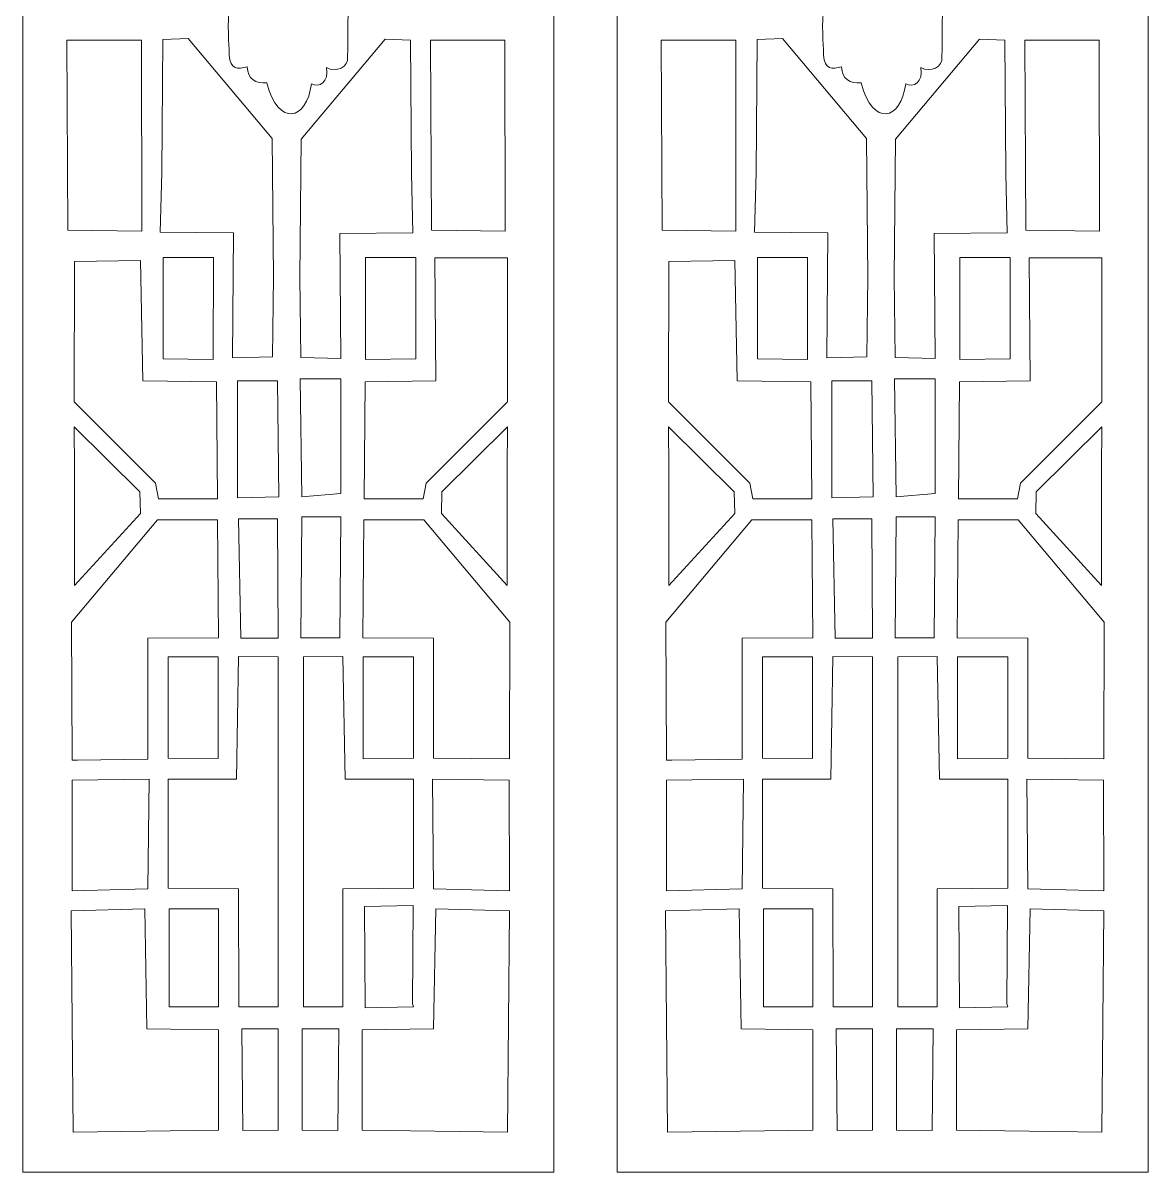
# Model space of a CAD drawing. Header units: centimetres. Extents: x -27.5 to -18.2, y -9.5 to 9.5.
# Drawn here: x -27.5 to -18.2, y -9.5 to 0 of the extents above; entities that cross this region are included whole.
import ezdxf

# ---------------------------------------------------------------- set-up
doc = ezdxf.new("R2010")
doc.units = ezdxf.units.CM
doc.header["$MEASUREMENT"] = 0
doc.layers.add('layer 1', color=7, linetype='Continuous')

msp = doc.modelspace()

# ---------------------------------------------------------------- linework, layer by layer
at = {"layer": 'layer 1', "color": 250, "lineweight": 20}
for points in [[(-27.5, 9.5), (-27.5, 9.5), (-23.11206, 9.5), (-23.11206, 9.5), (-23.11206, 9.5), (-23.11206, 9.5), (-23.11206, -9.5), (-23.11206, -9.5), (-23.11206, -9.5), (-23.11206, -9.5), (-27.5, -9.5), (-27.5, -9.5), (-27.5, -9.5), (-27.5, -9.5), (-27.5, 9.5), (-27.5, 9.5)], [(-22.58612, 9.5), (-22.58612, 9.5), (-18.19818, 9.5), (-18.19818, 9.5), (-18.19818, 9.5), (-18.19818, 9.5), (-18.19818, -9.5), (-18.19818, -9.5), (-18.19818, -9.5), (-18.19818, -9.5), (-22.58612, -9.5), (-22.58612, -9.5), (-22.58612, -9.5), (-22.58612, -9.5), (-22.58612, 9.5), (-22.58612, 9.5)]]:
    msp.add_open_spline(points, degree=3, knots=[0, 0, 0, 0, 0.2, 0.2, 0.2, 0.2, 0.4, 0.4, 0.4, 0.4, 0.6, 0.6, 0.6, 0.6, 1, 1, 1, 1], dxfattribs=at)
at = {"layer": 'layer 1', "color": 7, "lineweight": 9}
for points, knots in [([(-25.47282, 0.34456), (-25.56025, 0.43756), (-25.6524, 0.40557), (-25.66737, 0.29299), (-25.66737, 0.29299), (-25.84907, 0.42729), (-25.79486, -0.20983), (-25.79443, -0.26486), (-25.79443, -0.26486), (-25.78393, -0.38566), (-25.72731, -0.38562), (-25.64538, -0.36169), (-25.64538, -0.36169), (-25.64497, -0.46464), (-25.57324, -0.50246), (-25.4846, -0.49573), (-25.4846, -0.49573), (-25.38571, -0.86592), (-25.15313, -0.80397), (-25.11525, -0.50246), (-25.11525, -0.50246), (-25.05406, -0.54061), (-24.96653, -0.48574), (-24.99048, -0.36937), (-24.99048, -0.36937), (-24.90808, -0.40886), (-24.80641, -0.37057), (-24.81598, -0.27664), (-24.81598, -0.27664), (-24.81421, -0.10735), (-24.8129, 0.01132), (-24.81115, 0.18063), (-24.81115, 0.18063), (-24.82231, 0.29999), (-24.9166, 0.2636), (-24.94434, 0.24619), (-24.94434, 0.24619), (-24.90948, 0.33742), (-25.04943, 0.45403), (-25.12645, 0.36186), (-25.12645, 0.36186), (-25.12826, 0.70547), (-25.43517, 0.79874), (-25.47282, 0.34456)], [0, 0, 0, 0, 0.0833333, 0.0833333, 0.0833333, 0.0833333, 0.1666667, 0.1666667, 0.1666667, 0.1666667, 0.25, 0.25, 0.25, 0.25, 0.3333333, 0.3333333, 0.3333333, 0.3333333, 0.4166667, 0.4166667, 0.4166667, 0.4166667, 0.5, 0.5, 0.5, 0.5, 0.5833333, 0.5833333, 0.5833333, 0.5833333, 0.6666667, 0.6666667, 0.6666667, 0.6666667, 0.75, 0.75, 0.75, 0.75, 0.8333333, 0.8333333, 0.8333333, 0.8333333, 1, 1, 1, 1]), ([(-27.1287, -1.71202), (-27.1287, -1.71202), (-26.5187, -1.72073), (-26.5187, -1.72073), (-26.5187, -1.72073), (-26.5187, -1.72073), (-26.52121, -0.14345), (-26.52121, -0.14345), (-26.52121, -0.14345), (-26.52121, -0.14345), (-27.13741, -0.14345), (-27.13741, -0.14345), (-27.13741, -0.14345), (-27.13741, -0.14345), (-27.1287, -1.71202), (-27.1287, -1.71202)], [0, 0, 0, 0, 0.2, 0.2, 0.2, 0.2, 0.4, 0.4, 0.4, 0.4, 0.6, 0.6, 0.6, 0.6, 1, 1, 1, 1]), ([(-26.1343, -0.12844), (-26.1343, -0.12844), (-25.44011, -0.9539), (-25.44011, -0.9539), (-25.44011, -0.9539), (-25.44011, -0.9539), (-25.42845, -2.09786), (-25.42845, -2.09786), (-25.42845, -2.09786), (-25.42845, -2.09786), (-25.43716, -2.76016), (-25.43716, -2.76016), (-25.43716, -2.76016), (-25.43716, -2.76016), (-25.7683, -2.76887), (-25.7683, -2.76887), (-25.7683, -2.76887), (-25.7683, -2.76887), (-25.75937, -1.7343), (-25.75937, -1.7343), (-25.75937, -1.7343), (-25.75937, -1.7343), (-26.36448, -1.7296), (-26.36448, -1.7296), (-26.36448, -1.7296), (-26.36448, -1.7296), (-26.35217, -1.23515), (-26.35217, -1.23515), (-26.35217, -1.23515), (-26.35217, -1.23515), (-26.34344, -0.13715), (-26.34344, -0.13715), (-26.34344, -0.13715), (-26.34344, -0.13715), (-26.1343, -0.12844), (-26.1343, -0.12844)], [0, 0, 0, 0, 0.1, 0.1, 0.1, 0.1, 0.2, 0.2, 0.2, 0.2, 0.3, 0.3, 0.3, 0.3, 0.4, 0.4, 0.4, 0.4, 0.5, 0.5, 0.5, 0.5, 0.6, 0.6, 0.6, 0.6, 0.7, 0.7, 0.7, 0.7, 0.8, 0.8, 0.8, 0.8, 1, 1, 1, 1]), ([(-24.5057, -0.13474), (-24.5057, -0.13474), (-25.19989, -0.9602), (-25.19989, -0.9602), (-25.19989, -0.9602), (-25.19989, -0.9602), (-25.21155, -2.10416), (-25.21155, -2.10416), (-25.21155, -2.10416), (-25.21155, -2.10416), (-25.20284, -2.76646), (-25.20284, -2.76646), (-25.20284, -2.76646), (-25.20284, -2.76646), (-24.8717, -2.77517), (-24.8717, -2.77517), (-24.8717, -2.77517), (-24.8717, -2.77517), (-24.88063, -1.7406), (-24.88063, -1.7406), (-24.88063, -1.7406), (-24.88063, -1.7406), (-24.27552, -1.7359), (-24.27552, -1.7359), (-24.27552, -1.7359), (-24.27552, -1.7359), (-24.28783, -1.24145), (-24.28783, -1.24145), (-24.28783, -1.24145), (-24.28783, -1.24145), (-24.29656, -0.14345), (-24.29656, -0.14345), (-24.29656, -0.14345), (-24.29656, -0.14345), (-24.5057, -0.13474), (-24.5057, -0.13474)], [0, 0, 0, 0, 0.1, 0.1, 0.1, 0.1, 0.2, 0.2, 0.2, 0.2, 0.3, 0.3, 0.3, 0.3, 0.4, 0.4, 0.4, 0.4, 0.5, 0.5, 0.5, 0.5, 0.6, 0.6, 0.6, 0.6, 0.7, 0.7, 0.7, 0.7, 0.8, 0.8, 0.8, 0.8, 1, 1, 1, 1]), ([(-24.12227, -1.71202), (-24.12227, -1.71202), (-23.51227, -1.72073), (-23.51227, -1.72073), (-23.51227, -1.72073), (-23.51227, -1.72073), (-23.51478, -0.14345), (-23.51478, -0.14345), (-23.51478, -0.14345), (-23.51478, -0.14345), (-24.13098, -0.14345), (-24.13098, -0.14345), (-24.13098, -0.14345), (-24.13098, -0.14345), (-24.12227, -1.71202), (-24.12227, -1.71202)], [0, 0, 0, 0, 0.2, 0.2, 0.2, 0.2, 0.4, 0.4, 0.4, 0.4, 0.6, 0.6, 0.6, 0.6, 1, 1, 1, 1]), ([(-26.52741, -1.96473), (-26.52741, -1.96473), (-27.07442, -1.97254), (-27.07442, -1.97254), (-27.07442, -1.97254), (-27.07442, -1.97254), (-27.07642, -3.13245), (-27.07642, -3.13245), (-27.07642, -3.13245), (-27.07642, -3.13245), (-26.40542, -3.80346), (-26.40542, -3.80346), (-26.40542, -3.80346), (-26.40542, -3.80346), (-26.37927, -3.93416), (-26.37927, -3.93416), (-26.37927, -3.93416), (-26.37927, -3.93416), (-25.89128, -3.93416), (-25.89128, -3.93416), (-25.89128, -3.93416), (-25.89128, -3.93416), (-25.89997, -2.96688), (-25.89997, -2.96688), (-25.89997, -2.96688), (-25.89997, -2.96688), (-26.50999, -2.95817), (-26.50999, -2.95817), (-26.50999, -2.95817), (-26.50999, -2.95817), (-26.52741, -1.96473), (-26.52741, -1.96473)], [0, 0, 0, 0, 0.1111111, 0.1111111, 0.1111111, 0.1111111, 0.2222222, 0.2222222, 0.2222222, 0.2222222, 0.3333333, 0.3333333, 0.3333333, 0.3333333, 0.4444444, 0.4444444, 0.4444444, 0.4444444, 0.5555556, 0.5555556, 0.5555556, 0.5555556, 0.6666667, 0.6666667, 0.6666667, 0.6666667, 0.7777778, 0.7777778, 0.7777778, 0.7777778, 1, 1, 1, 1]), ([(-26.34163, -1.93916), (-26.34163, -1.93916), (-26.34151, -2.77723), (-26.34151, -2.77723), (-26.34151, -2.77723), (-26.34151, -2.77723), (-25.92645, -2.78139), (-25.92645, -2.78139), (-25.92645, -2.78139), (-25.92645, -2.78139), (-25.92616, -1.94027), (-25.92616, -1.94027), (-25.92616, -1.94027), (-25.92616, -1.94027), (-26.34163, -1.93916), (-26.34163, -1.93916)], [0, 0, 0, 0, 0.2, 0.2, 0.2, 0.2, 0.4, 0.4, 0.4, 0.4, 0.6, 0.6, 0.6, 0.6, 1, 1, 1, 1]), ([(-24.09439, -1.9405), (-24.09439, -1.9405), (-23.49372, -1.94243), (-23.49372, -1.94243), (-23.49372, -1.94243), (-23.49372, -1.94243), (-23.49483, -3.13245), (-23.49483, -3.13245), (-23.49483, -3.13245), (-23.49483, -3.13245), (-24.16584, -3.80346), (-24.16584, -3.80346), (-24.16584, -3.80346), (-24.16584, -3.80346), (-24.19198, -3.93416), (-24.19198, -3.93416), (-24.19198, -3.93416), (-24.19198, -3.93416), (-24.67997, -3.93416), (-24.67997, -3.93416), (-24.67997, -3.93416), (-24.67997, -3.93416), (-24.67128, -2.96688), (-24.67128, -2.96688), (-24.67128, -2.96688), (-24.67128, -2.96688), (-24.08741, -2.95817), (-24.08741, -2.95817), (-24.08741, -2.95817), (-24.08741, -2.95817), (-24.09439, -1.9405), (-24.09439, -1.9405)], [0, 0, 0, 0, 0.1111111, 0.1111111, 0.1111111, 0.1111111, 0.2222222, 0.2222222, 0.2222222, 0.2222222, 0.3333333, 0.3333333, 0.3333333, 0.3333333, 0.4444444, 0.4444444, 0.4444444, 0.4444444, 0.5555556, 0.5555556, 0.5555556, 0.5555556, 0.6666667, 0.6666667, 0.6666667, 0.6666667, 0.7777778, 0.7777778, 0.7777778, 0.7777778, 1, 1, 1, 1]), ([(-24.25153, -1.93916), (-24.25153, -1.93916), (-24.25165, -2.77723), (-24.25165, -2.77723), (-24.25165, -2.77723), (-24.25165, -2.77723), (-24.66671, -2.78219), (-24.66671, -2.78219), (-24.66671, -2.78219), (-24.66671, -2.78219), (-24.667, -1.94027), (-24.667, -1.94027), (-24.667, -1.94027), (-24.667, -1.94027), (-24.25153, -1.93916), (-24.25153, -1.93916)], [0, 0, 0, 0, 0.2, 0.2, 0.2, 0.2, 0.4, 0.4, 0.4, 0.4, 0.6, 0.6, 0.6, 0.6, 1, 1, 1, 1]), ([(-25.2079, -2.94207), (-25.2079, -2.94207), (-25.19413, -3.91674), (-25.19413, -3.91674), (-25.19413, -3.91674), (-25.19413, -3.91674), (-24.8717, -3.89059), (-24.8717, -3.89059), (-24.8717, -3.89059), (-24.8717, -3.89059), (-24.8717, -2.94075), (-24.8717, -2.94075), (-24.8717, -2.94075), (-24.8717, -2.94075), (-25.2079, -2.94207), (-25.2079, -2.94207)], [0, 0, 0, 0, 0.2, 0.2, 0.2, 0.2, 0.4, 0.4, 0.4, 0.4, 0.6, 0.6, 0.6, 0.6, 1, 1, 1, 1]), ([(-25.7257, -2.95817), (-25.7257, -2.95817), (-25.7257, -3.92545), (-25.7257, -3.92545), (-25.7257, -3.92545), (-25.7257, -3.92545), (-25.38583, -3.91674), (-25.38583, -3.91674), (-25.38583, -3.91674), (-25.38583, -3.91674), (-25.39454, -2.95817), (-25.39454, -2.95817), (-25.39454, -2.95817), (-25.39454, -2.95817), (-25.7257, -2.95817), (-25.7257, -2.95817)], [0, 0, 0, 0, 0.2, 0.2, 0.2, 0.2, 0.4, 0.4, 0.4, 0.4, 0.6, 0.6, 0.6, 0.6, 1, 1, 1, 1]), ([(-26.53396, -3.87548), (-26.53396, -3.87548), (-26.5293, -4.05615), (-26.5293, -4.05615), (-26.5293, -4.05615), (-26.5293, -4.05615), (-27.0737, -4.65034), (-27.0737, -4.65034), (-27.0737, -4.65034), (-27.0737, -4.65034), (-27.07412, -3.69094), (-27.07412, -3.69094), (-27.07412, -3.69094), (-27.07412, -3.69094), (-27.07642, -3.33872), (-27.07642, -3.33872), (-27.07642, -3.33872), (-27.07642, -3.33872), (-26.53396, -3.87548), (-26.53396, -3.87548)], [0, 0, 0, 0, 0.1666667, 0.1666667, 0.1666667, 0.1666667, 0.3333333, 0.3333333, 0.3333333, 0.3333333, 0.5, 0.5, 0.5, 0.5, 0.6666667, 0.6666667, 0.6666667, 0.6666667, 1, 1, 1, 1]), ([(-24.03586, -3.87548), (-24.03586, -3.87548), (-24.04051, -4.05615), (-24.04051, -4.05615), (-24.04051, -4.05615), (-24.04051, -4.05615), (-23.49611, -4.65034), (-23.49611, -4.65034), (-23.49611, -4.65034), (-23.49611, -4.65034), (-23.4957, -3.69094), (-23.4957, -3.69094), (-23.4957, -3.69094), (-23.4957, -3.69094), (-23.49339, -3.33872), (-23.49339, -3.33872), (-23.49339, -3.33872), (-23.49339, -3.33872), (-24.03586, -3.87548), (-24.03586, -3.87548)], [0, 0, 0, 0, 0.1666667, 0.1666667, 0.1666667, 0.1666667, 0.3333333, 0.3333333, 0.3333333, 0.3333333, 0.5, 0.5, 0.5, 0.5, 0.6666667, 0.6666667, 0.6666667, 0.6666667, 1, 1, 1, 1]), ([(-25.19413, -4.0823), (-25.19413, -4.0823), (-25.20284, -5.08442), (-25.20284, -5.08442), (-25.20284, -5.08442), (-25.20284, -5.08442), (-24.88041, -5.08442), (-24.88041, -5.08442), (-24.88041, -5.08442), (-24.88041, -5.08442), (-24.8717, -4.0823), (-24.8717, -4.0823), (-24.8717, -4.0823), (-24.8717, -4.0823), (-25.19413, -4.0823), (-25.19413, -4.0823)], [0, 0, 0, 0, 0.2, 0.2, 0.2, 0.2, 0.4, 0.4, 0.4, 0.4, 0.6, 0.6, 0.6, 0.6, 1, 1, 1, 1]), ([(-26.38798, -4.10845), (-26.38798, -4.10845), (-27.09792, -4.95372), (-27.09792, -4.95372), (-27.09792, -4.95372), (-27.09792, -4.95372), (-27.09384, -6.09529), (-27.09384, -6.09529), (-27.09384, -6.09529), (-27.09384, -6.09529), (-27.05027, -6.09529), (-27.05027, -6.09529), (-27.05027, -6.09529), (-27.05027, -6.09529), (-26.46642, -6.08735), (-26.46642, -6.08735), (-26.46642, -6.08735), (-26.46642, -6.08735), (-26.46642, -5.08525), (-26.46642, -5.08525), (-26.46642, -5.08525), (-26.46642, -5.08525), (-25.88255, -5.08442), (-25.88255, -5.08442), (-25.88255, -5.08442), (-25.88255, -5.08442), (-25.89128, -4.10845), (-25.89128, -4.10845), (-25.89128, -4.10845), (-25.89128, -4.10845), (-26.38798, -4.10845), (-26.38798, -4.10845)], [0, 0, 0, 0, 0.1111111, 0.1111111, 0.1111111, 0.1111111, 0.2222222, 0.2222222, 0.2222222, 0.2222222, 0.3333333, 0.3333333, 0.3333333, 0.3333333, 0.4444444, 0.4444444, 0.4444444, 0.4444444, 0.5555556, 0.5555556, 0.5555556, 0.5555556, 0.6666667, 0.6666667, 0.6666667, 0.6666667, 0.7777778, 0.7777778, 0.7777778, 0.7777778, 1, 1, 1, 1]), ([(-25.71699, -4.09974), (-25.71699, -4.09974), (-25.69968, -5.08681), (-25.69968, -5.08681), (-25.69968, -5.08681), (-25.69968, -5.08681), (-25.39055, -5.08597), (-25.39055, -5.08597), (-25.39055, -5.08597), (-25.39055, -5.08597), (-25.39454, -4.09974), (-25.39454, -4.09974), (-25.39454, -4.09974), (-25.39454, -4.09974), (-25.71699, -4.09974), (-25.71699, -4.09974)], [0, 0, 0, 0, 0.2, 0.2, 0.2, 0.2, 0.4, 0.4, 0.4, 0.4, 0.6, 0.6, 0.6, 0.6, 1, 1, 1, 1]), ([(-24.18459, -4.10845), (-24.18459, -4.10845), (-23.47465, -4.95372), (-23.47465, -4.95372), (-23.47465, -4.95372), (-23.47465, -4.95372), (-23.47873, -6.08378), (-23.47873, -6.08378), (-23.47873, -6.08378), (-23.47873, -6.08378), (-24.10615, -6.07785), (-24.10615, -6.07785), (-24.10615, -6.07785), (-24.10615, -6.07785), (-24.10615, -5.08525), (-24.10615, -5.08525), (-24.10615, -5.08525), (-24.10615, -5.08525), (-24.69002, -5.08442), (-24.69002, -5.08442), (-24.69002, -5.08442), (-24.69002, -5.08442), (-24.68129, -4.10845), (-24.68129, -4.10845), (-24.68129, -4.10845), (-24.68129, -4.10845), (-24.18459, -4.10845), (-24.18459, -4.10845)], [0, 0, 0, 0, 0.125, 0.125, 0.125, 0.125, 0.25, 0.25, 0.25, 0.25, 0.375, 0.375, 0.375, 0.375, 0.5, 0.5, 0.5, 0.5, 0.625, 0.625, 0.625, 0.625, 0.75, 0.75, 0.75, 0.75, 1, 1, 1, 1]), ([(-25.71691, -5.23894), (-25.71691, -5.23894), (-25.73441, -6.25214), (-25.73441, -6.25214), (-25.73441, -6.25214), (-25.73441, -6.25214), (-26.30084, -6.25295), (-26.30084, -6.25295), (-26.30084, -6.25295), (-26.30084, -6.25295), (-26.29996, -7.15447), (-26.29996, -7.15447), (-26.29996, -7.15447), (-26.29996, -7.15447), (-25.71699, -7.15842), (-25.71699, -7.15842), (-25.71699, -7.15842), (-25.71699, -7.15842), (-25.71497, -8.13526), (-25.71497, -8.13526), (-25.71497, -8.13526), (-25.71497, -8.13526), (-25.39075, -8.1351), (-25.39075, -8.1351), (-25.39075, -8.1351), (-25.39075, -8.1351), (-25.39057, -5.24049), (-25.39057, -5.24049), (-25.39057, -5.24049), (-25.39057, -5.24049), (-25.71691, -5.23894), (-25.71691, -5.23894)], [0, 0, 0, 0, 0.1111111, 0.1111111, 0.1111111, 0.1111111, 0.2222222, 0.2222222, 0.2222222, 0.2222222, 0.3333333, 0.3333333, 0.3333333, 0.3333333, 0.4444444, 0.4444444, 0.4444444, 0.4444444, 0.5555556, 0.5555556, 0.5555556, 0.5555556, 0.6666667, 0.6666667, 0.6666667, 0.6666667, 0.7777778, 0.7777778, 0.7777778, 0.7777778, 1, 1, 1, 1]), ([(-26.30045, -5.23979), (-26.30045, -5.23979), (-26.30033, -6.07785), (-26.30033, -6.07785), (-26.30033, -6.07785), (-26.30033, -6.07785), (-25.88527, -6.08201), (-25.88527, -6.08201), (-25.88527, -6.08201), (-25.88527, -6.08201), (-25.88498, -5.2409), (-25.88498, -5.2409), (-25.88498, -5.2409), (-25.88498, -5.2409), (-26.30045, -5.23979), (-26.30045, -5.23979)], [0, 0, 0, 0, 0.2, 0.2, 0.2, 0.2, 0.4, 0.4, 0.4, 0.4, 0.6, 0.6, 0.6, 0.6, 1, 1, 1, 1]), ([(-24.85434, -5.23894), (-24.85434, -5.23894), (-24.83684, -6.25214), (-24.83684, -6.25214), (-24.83684, -6.25214), (-24.83684, -6.25214), (-24.27041, -6.25295), (-24.27041, -6.25295), (-24.27041, -6.25295), (-24.27041, -6.25295), (-24.27129, -7.15447), (-24.27129, -7.15447), (-24.27129, -7.15447), (-24.27129, -7.15447), (-24.85426, -7.15842), (-24.85426, -7.15842), (-24.85426, -7.15842), (-24.85426, -7.15842), (-24.85628, -8.13526), (-24.85628, -8.13526), (-24.85628, -8.13526), (-24.85628, -8.13526), (-25.1805, -8.1351), (-25.1805, -8.1351), (-25.1805, -8.1351), (-25.1805, -8.1351), (-25.18068, -5.24049), (-25.18068, -5.24049), (-25.18068, -5.24049), (-25.18068, -5.24049), (-24.85434, -5.23894), (-24.85434, -5.23894)], [0, 0, 0, 0, 0.1111111, 0.1111111, 0.1111111, 0.1111111, 0.2222222, 0.2222222, 0.2222222, 0.2222222, 0.3333333, 0.3333333, 0.3333333, 0.3333333, 0.4444444, 0.4444444, 0.4444444, 0.4444444, 0.5555556, 0.5555556, 0.5555556, 0.5555556, 0.6666667, 0.6666667, 0.6666667, 0.6666667, 0.7777778, 0.7777778, 0.7777778, 0.7777778, 1, 1, 1, 1]), ([(-24.27212, -5.23979), (-24.27212, -5.23979), (-24.27224, -6.07785), (-24.27224, -6.07785), (-24.27224, -6.07785), (-24.27224, -6.07785), (-24.6873, -6.08282), (-24.6873, -6.08282), (-24.6873, -6.08282), (-24.6873, -6.08282), (-24.68759, -5.2409), (-24.68759, -5.2409), (-24.68759, -5.2409), (-24.68759, -5.2409), (-24.27212, -5.23979), (-24.27212, -5.23979)], [0, 0, 0, 0, 0.2, 0.2, 0.2, 0.2, 0.4, 0.4, 0.4, 0.4, 0.6, 0.6, 0.6, 0.6, 1, 1, 1, 1]), ([(-27.09232, -6.25935), (-27.09232, -6.25935), (-27.09384, -7.17586), (-27.09384, -7.17586), (-27.09384, -7.17586), (-27.09384, -7.17586), (-26.46642, -7.15842), (-26.46642, -7.15842), (-26.46642, -7.15842), (-26.46642, -7.15842), (-26.45769, -6.25214), (-26.45769, -6.25214), (-26.45769, -6.25214), (-26.45769, -6.25214), (-27.09232, -6.25935), (-27.09232, -6.25935)], [0, 0, 0, 0, 0.2, 0.2, 0.2, 0.2, 0.4, 0.4, 0.4, 0.4, 0.6, 0.6, 0.6, 0.6, 1, 1, 1, 1]), ([(-23.47894, -6.25935), (-23.47894, -6.25935), (-23.47741, -7.17586), (-23.47741, -7.17586), (-23.47741, -7.17586), (-23.47741, -7.17586), (-24.10483, -7.15842), (-24.10483, -7.15842), (-24.10483, -7.15842), (-24.10483, -7.15842), (-24.11356, -6.25214), (-24.11356, -6.25214), (-24.11356, -6.25214), (-24.11356, -6.25214), (-23.47894, -6.25935), (-23.47894, -6.25935)], [0, 0, 0, 0, 0.2, 0.2, 0.2, 0.2, 0.4, 0.4, 0.4, 0.4, 0.6, 0.6, 0.6, 0.6, 1, 1, 1, 1]), ([(-24.67614, -7.30594), (-24.67614, -7.30594), (-24.67126, -8.14315), (-24.67126, -8.14315), (-24.67126, -8.14315), (-24.67126, -8.14315), (-24.27041, -8.13444), (-24.27041, -8.13444), (-24.27041, -8.13444), (-24.27041, -8.13444), (-24.27912, -8.10829), (-24.27912, -8.10829), (-24.27912, -8.10829), (-24.27912, -8.10829), (-24.27377, -7.29785), (-24.27377, -7.29785), (-24.27377, -7.29785), (-24.27377, -7.29785), (-24.67614, -7.30594), (-24.67614, -7.30594)], [0, 0, 0, 0, 0.1666667, 0.1666667, 0.1666667, 0.1666667, 0.3333333, 0.3333333, 0.3333333, 0.3333333, 0.5, 0.5, 0.5, 0.5, 0.6666667, 0.6666667, 0.6666667, 0.6666667, 1, 1, 1, 1]), ([(-25.8842, -8.32571), (-25.8842, -8.32571), (-26.47509, -8.31717), (-26.47509, -8.31717), (-26.47509, -8.31717), (-26.47509, -8.31717), (-26.49255, -7.324), (-26.49255, -7.324), (-26.49255, -7.324), (-26.49255, -7.324), (-27.10257, -7.34142), (-27.10257, -7.34142), (-27.10257, -7.34142), (-27.10257, -7.34142), (-27.08513, -9.17144), (-27.08513, -9.17144), (-27.08513, -9.17144), (-27.08513, -9.17144), (-25.88391, -9.15461), (-25.88391, -9.15461), (-25.88391, -9.15461), (-25.88391, -9.15461), (-25.8842, -8.32571), (-25.8842, -8.32571)], [0, 0, 0, 0, 0.1428571, 0.1428571, 0.1428571, 0.1428571, 0.2857143, 0.2857143, 0.2857143, 0.2857143, 0.4285714, 0.4285714, 0.4285714, 0.4285714, 0.5714286, 0.5714286, 0.5714286, 0.5714286, 0.7142857, 0.7142857, 0.7142857, 0.7142857, 1, 1, 1, 1]), ([(-26.29213, -7.324), (-26.29213, -7.324), (-26.29213, -8.13444), (-26.29213, -8.13444), (-26.29213, -8.13444), (-26.29213, -8.13444), (-25.88364, -8.13444), (-25.88364, -8.13444), (-25.88364, -8.13444), (-25.88364, -8.13444), (-25.88255, -7.324), (-25.88255, -7.324), (-25.88255, -7.324), (-25.88255, -7.324), (-26.29213, -7.324), (-26.29213, -7.324)], [0, 0, 0, 0, 0.2, 0.2, 0.2, 0.2, 0.4, 0.4, 0.4, 0.4, 0.6, 0.6, 0.6, 0.6, 1, 1, 1, 1]), ([(-24.69578, -8.32571), (-24.69578, -8.32571), (-24.10489, -8.31717), (-24.10489, -8.31717), (-24.10489, -8.31717), (-24.10489, -8.31717), (-24.08743, -7.324), (-24.08743, -7.324), (-24.08743, -7.324), (-24.08743, -7.324), (-23.47741, -7.34142), (-23.47741, -7.34142), (-23.47741, -7.34142), (-23.47741, -7.34142), (-23.49485, -9.17144), (-23.49485, -9.17144), (-23.49485, -9.17144), (-23.49485, -9.17144), (-24.69607, -9.15461), (-24.69607, -9.15461), (-24.69607, -9.15461), (-24.69607, -9.15461), (-24.69578, -8.32571), (-24.69578, -8.32571)], [0, 0, 0, 0, 0.1428571, 0.1428571, 0.1428571, 0.1428571, 0.2857143, 0.2857143, 0.2857143, 0.2857143, 0.4285714, 0.4285714, 0.4285714, 0.4285714, 0.5714286, 0.5714286, 0.5714286, 0.5714286, 0.7142857, 0.7142857, 0.7142857, 0.7142857, 1, 1, 1, 1]), ([(-25.69084, -8.31743), (-25.69084, -8.31743), (-25.68244, -9.15562), (-25.68244, -9.15562), (-25.68244, -9.15562), (-25.68244, -9.15562), (-25.38954, -9.15398), (-25.38954, -9.15398), (-25.38954, -9.15398), (-25.38954, -9.15398), (-25.38927, -8.31743), (-25.38927, -8.31743), (-25.38927, -8.31743), (-25.38927, -8.31743), (-25.69084, -8.31743), (-25.69084, -8.31743)], [0, 0, 0, 0, 0.2, 0.2, 0.2, 0.2, 0.4, 0.4, 0.4, 0.4, 0.6, 0.6, 0.6, 0.6, 1, 1, 1, 1]), ([(-24.88914, -8.31743), (-24.88914, -8.31743), (-24.89754, -9.15562), (-24.89754, -9.15562), (-24.89754, -9.15562), (-24.89754, -9.15562), (-25.19044, -9.15398), (-25.19044, -9.15398), (-25.19044, -9.15398), (-25.19044, -9.15398), (-25.19071, -8.31743), (-25.19071, -8.31743), (-25.19071, -8.31743), (-25.19071, -8.31743), (-24.88914, -8.31743), (-24.88914, -8.31743)], [0, 0, 0, 0, 0.2, 0.2, 0.2, 0.2, 0.4, 0.4, 0.4, 0.4, 0.6, 0.6, 0.6, 0.6, 1, 1, 1, 1])]:
    msp.add_open_spline(points, degree=3, knots=knots, dxfattribs=at)
at = {"layer": 'layer 1', "color": 250, "lineweight": 9}
for points, knots in [([(-20.55894, 0.34456), (-20.64637, 0.43756), (-20.73852, 0.40557), (-20.75349, 0.29299), (-20.75349, 0.29299), (-20.93519, 0.42729), (-20.88098, -0.20983), (-20.88055, -0.26486), (-20.88055, -0.26486), (-20.87005, -0.38566), (-20.81343, -0.38562), (-20.7315, -0.36169), (-20.7315, -0.36169), (-20.73109, -0.46464), (-20.65936, -0.50246), (-20.57072, -0.49573), (-20.57072, -0.49573), (-20.47183, -0.86592), (-20.23925, -0.80397), (-20.20137, -0.50246), (-20.20137, -0.50246), (-20.14018, -0.54061), (-20.05265, -0.48574), (-20.0766, -0.36937), (-20.0766, -0.36937), (-19.9942, -0.40886), (-19.89253, -0.37057), (-19.9021, -0.27664), (-19.9021, -0.27664), (-19.90033, -0.10735), (-19.89902, 0.01132), (-19.89727, 0.18063), (-19.89727, 0.18063), (-19.90843, 0.29999), (-20.00272, 0.2636), (-20.03046, 0.24619), (-20.03046, 0.24619), (-19.9956, 0.33742), (-20.13555, 0.45403), (-20.21257, 0.36186), (-20.21257, 0.36186), (-20.21438, 0.70547), (-20.52129, 0.79874), (-20.55894, 0.34456)], [0, 0, 0, 0, 0.0833333, 0.0833333, 0.0833333, 0.0833333, 0.1666667, 0.1666667, 0.1666667, 0.1666667, 0.25, 0.25, 0.25, 0.25, 0.3333333, 0.3333333, 0.3333333, 0.3333333, 0.4166667, 0.4166667, 0.4166667, 0.4166667, 0.5, 0.5, 0.5, 0.5, 0.5833333, 0.5833333, 0.5833333, 0.5833333, 0.6666667, 0.6666667, 0.6666667, 0.6666667, 0.75, 0.75, 0.75, 0.75, 0.8333333, 0.8333333, 0.8333333, 0.8333333, 1, 1, 1, 1]), ([(-22.21482, -1.71202), (-22.21482, -1.71202), (-21.60482, -1.72073), (-21.60482, -1.72073), (-21.60482, -1.72073), (-21.60482, -1.72073), (-21.60733, -0.14345), (-21.60733, -0.14345), (-21.60733, -0.14345), (-21.60733, -0.14345), (-22.22353, -0.14345), (-22.22353, -0.14345), (-22.22353, -0.14345), (-22.22353, -0.14345), (-22.21482, -1.71202), (-22.21482, -1.71202)], [0, 0, 0, 0, 0.2, 0.2, 0.2, 0.2, 0.4, 0.4, 0.4, 0.4, 0.6, 0.6, 0.6, 0.6, 1, 1, 1, 1]), ([(-21.22042, -0.12844), (-21.22042, -0.12844), (-20.52623, -0.9539), (-20.52623, -0.9539), (-20.52623, -0.9539), (-20.52623, -0.9539), (-20.51457, -2.09786), (-20.51457, -2.09786), (-20.51457, -2.09786), (-20.51457, -2.09786), (-20.52328, -2.76016), (-20.52328, -2.76016), (-20.52328, -2.76016), (-20.52328, -2.76016), (-20.85442, -2.76887), (-20.85442, -2.76887), (-20.85442, -2.76887), (-20.85442, -2.76887), (-20.84549, -1.7343), (-20.84549, -1.7343), (-20.84549, -1.7343), (-20.84549, -1.7343), (-21.4506, -1.7296), (-21.4506, -1.7296), (-21.4506, -1.7296), (-21.4506, -1.7296), (-21.43829, -1.23515), (-21.43829, -1.23515), (-21.43829, -1.23515), (-21.43829, -1.23515), (-21.42956, -0.13715), (-21.42956, -0.13715), (-21.42956, -0.13715), (-21.42956, -0.13715), (-21.22042, -0.12844), (-21.22042, -0.12844)], [0, 0, 0, 0, 0.1, 0.1, 0.1, 0.1, 0.2, 0.2, 0.2, 0.2, 0.3, 0.3, 0.3, 0.3, 0.4, 0.4, 0.4, 0.4, 0.5, 0.5, 0.5, 0.5, 0.6, 0.6, 0.6, 0.6, 0.7, 0.7, 0.7, 0.7, 0.8, 0.8, 0.8, 0.8, 1, 1, 1, 1]), ([(-19.59182, -0.13474), (-19.59182, -0.13474), (-20.28601, -0.9602), (-20.28601, -0.9602), (-20.28601, -0.9602), (-20.28601, -0.9602), (-20.29767, -2.10416), (-20.29767, -2.10416), (-20.29767, -2.10416), (-20.29767, -2.10416), (-20.28896, -2.76646), (-20.28896, -2.76646), (-20.28896, -2.76646), (-20.28896, -2.76646), (-19.95782, -2.77517), (-19.95782, -2.77517), (-19.95782, -2.77517), (-19.95782, -2.77517), (-19.96675, -1.7406), (-19.96675, -1.7406), (-19.96675, -1.7406), (-19.96675, -1.7406), (-19.36164, -1.7359), (-19.36164, -1.7359), (-19.36164, -1.7359), (-19.36164, -1.7359), (-19.37395, -1.24145), (-19.37395, -1.24145), (-19.37395, -1.24145), (-19.37395, -1.24145), (-19.38268, -0.14345), (-19.38268, -0.14345), (-19.38268, -0.14345), (-19.38268, -0.14345), (-19.59182, -0.13474), (-19.59182, -0.13474)], [0, 0, 0, 0, 0.1, 0.1, 0.1, 0.1, 0.2, 0.2, 0.2, 0.2, 0.3, 0.3, 0.3, 0.3, 0.4, 0.4, 0.4, 0.4, 0.5, 0.5, 0.5, 0.5, 0.6, 0.6, 0.6, 0.6, 0.7, 0.7, 0.7, 0.7, 0.8, 0.8, 0.8, 0.8, 1, 1, 1, 1]), ([(-19.20839, -1.71202), (-19.20839, -1.71202), (-18.59839, -1.72073), (-18.59839, -1.72073), (-18.59839, -1.72073), (-18.59839, -1.72073), (-18.6009, -0.14345), (-18.6009, -0.14345), (-18.6009, -0.14345), (-18.6009, -0.14345), (-19.2171, -0.14345), (-19.2171, -0.14345), (-19.2171, -0.14345), (-19.2171, -0.14345), (-19.20839, -1.71202), (-19.20839, -1.71202)], [0, 0, 0, 0, 0.2, 0.2, 0.2, 0.2, 0.4, 0.4, 0.4, 0.4, 0.6, 0.6, 0.6, 0.6, 1, 1, 1, 1]), ([(-21.61353, -1.96473), (-21.61353, -1.96473), (-22.16054, -1.97254), (-22.16054, -1.97254), (-22.16054, -1.97254), (-22.16054, -1.97254), (-22.16254, -3.13245), (-22.16254, -3.13245), (-22.16254, -3.13245), (-22.16254, -3.13245), (-21.49154, -3.80346), (-21.49154, -3.80346), (-21.49154, -3.80346), (-21.49154, -3.80346), (-21.46539, -3.93416), (-21.46539, -3.93416), (-21.46539, -3.93416), (-21.46539, -3.93416), (-20.9774, -3.93416), (-20.9774, -3.93416), (-20.9774, -3.93416), (-20.9774, -3.93416), (-20.98609, -2.96688), (-20.98609, -2.96688), (-20.98609, -2.96688), (-20.98609, -2.96688), (-21.59611, -2.95817), (-21.59611, -2.95817), (-21.59611, -2.95817), (-21.59611, -2.95817), (-21.61353, -1.96473), (-21.61353, -1.96473)], [0, 0, 0, 0, 0.1111111, 0.1111111, 0.1111111, 0.1111111, 0.2222222, 0.2222222, 0.2222222, 0.2222222, 0.3333333, 0.3333333, 0.3333333, 0.3333333, 0.4444444, 0.4444444, 0.4444444, 0.4444444, 0.5555556, 0.5555556, 0.5555556, 0.5555556, 0.6666667, 0.6666667, 0.6666667, 0.6666667, 0.7777778, 0.7777778, 0.7777778, 0.7777778, 1, 1, 1, 1]), ([(-21.42775, -1.93916), (-21.42775, -1.93916), (-21.42763, -2.77723), (-21.42763, -2.77723), (-21.42763, -2.77723), (-21.42763, -2.77723), (-21.01257, -2.78139), (-21.01257, -2.78139), (-21.01257, -2.78139), (-21.01257, -2.78139), (-21.01228, -1.94027), (-21.01228, -1.94027), (-21.01228, -1.94027), (-21.01228, -1.94027), (-21.42775, -1.93916), (-21.42775, -1.93916)], [0, 0, 0, 0, 0.2, 0.2, 0.2, 0.2, 0.4, 0.4, 0.4, 0.4, 0.6, 0.6, 0.6, 0.6, 1, 1, 1, 1]), ([(-19.18051, -1.9405), (-19.18051, -1.9405), (-18.57984, -1.94243), (-18.57984, -1.94243), (-18.57984, -1.94243), (-18.57984, -1.94243), (-18.58095, -3.13245), (-18.58095, -3.13245), (-18.58095, -3.13245), (-18.58095, -3.13245), (-19.25196, -3.80346), (-19.25196, -3.80346), (-19.25196, -3.80346), (-19.25196, -3.80346), (-19.2781, -3.93416), (-19.2781, -3.93416), (-19.2781, -3.93416), (-19.2781, -3.93416), (-19.76609, -3.93416), (-19.76609, -3.93416), (-19.76609, -3.93416), (-19.76609, -3.93416), (-19.7574, -2.96688), (-19.7574, -2.96688), (-19.7574, -2.96688), (-19.7574, -2.96688), (-19.17353, -2.95817), (-19.17353, -2.95817), (-19.17353, -2.95817), (-19.17353, -2.95817), (-19.18051, -1.9405), (-19.18051, -1.9405)], [0, 0, 0, 0, 0.1111111, 0.1111111, 0.1111111, 0.1111111, 0.2222222, 0.2222222, 0.2222222, 0.2222222, 0.3333333, 0.3333333, 0.3333333, 0.3333333, 0.4444444, 0.4444444, 0.4444444, 0.4444444, 0.5555556, 0.5555556, 0.5555556, 0.5555556, 0.6666667, 0.6666667, 0.6666667, 0.6666667, 0.7777778, 0.7777778, 0.7777778, 0.7777778, 1, 1, 1, 1]), ([(-19.33765, -1.93916), (-19.33765, -1.93916), (-19.33777, -2.77723), (-19.33777, -2.77723), (-19.33777, -2.77723), (-19.33777, -2.77723), (-19.75283, -2.78219), (-19.75283, -2.78219), (-19.75283, -2.78219), (-19.75283, -2.78219), (-19.75312, -1.94027), (-19.75312, -1.94027), (-19.75312, -1.94027), (-19.75312, -1.94027), (-19.33765, -1.93916), (-19.33765, -1.93916)], [0, 0, 0, 0, 0.2, 0.2, 0.2, 0.2, 0.4, 0.4, 0.4, 0.4, 0.6, 0.6, 0.6, 0.6, 1, 1, 1, 1]), ([(-20.29402, -2.94207), (-20.29402, -2.94207), (-20.28025, -3.91674), (-20.28025, -3.91674), (-20.28025, -3.91674), (-20.28025, -3.91674), (-19.95782, -3.89059), (-19.95782, -3.89059), (-19.95782, -3.89059), (-19.95782, -3.89059), (-19.95782, -2.94075), (-19.95782, -2.94075), (-19.95782, -2.94075), (-19.95782, -2.94075), (-20.29402, -2.94207), (-20.29402, -2.94207)], [0, 0, 0, 0, 0.2, 0.2, 0.2, 0.2, 0.4, 0.4, 0.4, 0.4, 0.6, 0.6, 0.6, 0.6, 1, 1, 1, 1]), ([(-20.81182, -2.95817), (-20.81182, -2.95817), (-20.81182, -3.92545), (-20.81182, -3.92545), (-20.81182, -3.92545), (-20.81182, -3.92545), (-20.47195, -3.91674), (-20.47195, -3.91674), (-20.47195, -3.91674), (-20.47195, -3.91674), (-20.48066, -2.95817), (-20.48066, -2.95817), (-20.48066, -2.95817), (-20.48066, -2.95817), (-20.81182, -2.95817), (-20.81182, -2.95817)], [0, 0, 0, 0, 0.2, 0.2, 0.2, 0.2, 0.4, 0.4, 0.4, 0.4, 0.6, 0.6, 0.6, 0.6, 1, 1, 1, 1]), ([(-21.62008, -3.87548), (-21.62008, -3.87548), (-21.61542, -4.05615), (-21.61542, -4.05615), (-21.61542, -4.05615), (-21.61542, -4.05615), (-22.15982, -4.65034), (-22.15982, -4.65034), (-22.15982, -4.65034), (-22.15982, -4.65034), (-22.16024, -3.69094), (-22.16024, -3.69094), (-22.16024, -3.69094), (-22.16024, -3.69094), (-22.16254, -3.33872), (-22.16254, -3.33872), (-22.16254, -3.33872), (-22.16254, -3.33872), (-21.62008, -3.87548), (-21.62008, -3.87548)], [0, 0, 0, 0, 0.1666667, 0.1666667, 0.1666667, 0.1666667, 0.3333333, 0.3333333, 0.3333333, 0.3333333, 0.5, 0.5, 0.5, 0.5, 0.6666667, 0.6666667, 0.6666667, 0.6666667, 1, 1, 1, 1]), ([(-19.12198, -3.87548), (-19.12198, -3.87548), (-19.12663, -4.05615), (-19.12663, -4.05615), (-19.12663, -4.05615), (-19.12663, -4.05615), (-18.58223, -4.65034), (-18.58223, -4.65034), (-18.58223, -4.65034), (-18.58223, -4.65034), (-18.58182, -3.69094), (-18.58182, -3.69094), (-18.58182, -3.69094), (-18.58182, -3.69094), (-18.57951, -3.33872), (-18.57951, -3.33872), (-18.57951, -3.33872), (-18.57951, -3.33872), (-19.12198, -3.87548), (-19.12198, -3.87548)], [0, 0, 0, 0, 0.1666667, 0.1666667, 0.1666667, 0.1666667, 0.3333333, 0.3333333, 0.3333333, 0.3333333, 0.5, 0.5, 0.5, 0.5, 0.6666667, 0.6666667, 0.6666667, 0.6666667, 1, 1, 1, 1]), ([(-20.28025, -4.0823), (-20.28025, -4.0823), (-20.28896, -5.08442), (-20.28896, -5.08442), (-20.28896, -5.08442), (-20.28896, -5.08442), (-19.96653, -5.08442), (-19.96653, -5.08442), (-19.96653, -5.08442), (-19.96653, -5.08442), (-19.95782, -4.0823), (-19.95782, -4.0823), (-19.95782, -4.0823), (-19.95782, -4.0823), (-20.28025, -4.0823), (-20.28025, -4.0823)], [0, 0, 0, 0, 0.2, 0.2, 0.2, 0.2, 0.4, 0.4, 0.4, 0.4, 0.6, 0.6, 0.6, 0.6, 1, 1, 1, 1]), ([(-21.4741, -4.10845), (-21.4741, -4.10845), (-22.18404, -4.95372), (-22.18404, -4.95372), (-22.18404, -4.95372), (-22.18404, -4.95372), (-22.17996, -6.09529), (-22.17996, -6.09529), (-22.17996, -6.09529), (-22.17996, -6.09529), (-22.13639, -6.09529), (-22.13639, -6.09529), (-22.13639, -6.09529), (-22.13639, -6.09529), (-21.55254, -6.08735), (-21.55254, -6.08735), (-21.55254, -6.08735), (-21.55254, -6.08735), (-21.55254, -5.08525), (-21.55254, -5.08525), (-21.55254, -5.08525), (-21.55254, -5.08525), (-20.96867, -5.08442), (-20.96867, -5.08442), (-20.96867, -5.08442), (-20.96867, -5.08442), (-20.9774, -4.10845), (-20.9774, -4.10845), (-20.9774, -4.10845), (-20.9774, -4.10845), (-21.4741, -4.10845), (-21.4741, -4.10845)], [0, 0, 0, 0, 0.1111111, 0.1111111, 0.1111111, 0.1111111, 0.2222222, 0.2222222, 0.2222222, 0.2222222, 0.3333333, 0.3333333, 0.3333333, 0.3333333, 0.4444444, 0.4444444, 0.4444444, 0.4444444, 0.5555556, 0.5555556, 0.5555556, 0.5555556, 0.6666667, 0.6666667, 0.6666667, 0.6666667, 0.7777778, 0.7777778, 0.7777778, 0.7777778, 1, 1, 1, 1]), ([(-20.80311, -4.09974), (-20.80311, -4.09974), (-20.7858, -5.08681), (-20.7858, -5.08681), (-20.7858, -5.08681), (-20.7858, -5.08681), (-20.47667, -5.08597), (-20.47667, -5.08597), (-20.47667, -5.08597), (-20.47667, -5.08597), (-20.48066, -4.09974), (-20.48066, -4.09974), (-20.48066, -4.09974), (-20.48066, -4.09974), (-20.80311, -4.09974), (-20.80311, -4.09974)], [0, 0, 0, 0, 0.2, 0.2, 0.2, 0.2, 0.4, 0.4, 0.4, 0.4, 0.6, 0.6, 0.6, 0.6, 1, 1, 1, 1]), ([(-19.27071, -4.10845), (-19.27071, -4.10845), (-18.56077, -4.95372), (-18.56077, -4.95372), (-18.56077, -4.95372), (-18.56077, -4.95372), (-18.56485, -6.08378), (-18.56485, -6.08378), (-18.56485, -6.08378), (-18.56485, -6.08378), (-19.19227, -6.07785), (-19.19227, -6.07785), (-19.19227, -6.07785), (-19.19227, -6.07785), (-19.19227, -5.08525), (-19.19227, -5.08525), (-19.19227, -5.08525), (-19.19227, -5.08525), (-19.77614, -5.08442), (-19.77614, -5.08442), (-19.77614, -5.08442), (-19.77614, -5.08442), (-19.76741, -4.10845), (-19.76741, -4.10845), (-19.76741, -4.10845), (-19.76741, -4.10845), (-19.27071, -4.10845), (-19.27071, -4.10845)], [0, 0, 0, 0, 0.125, 0.125, 0.125, 0.125, 0.25, 0.25, 0.25, 0.25, 0.375, 0.375, 0.375, 0.375, 0.5, 0.5, 0.5, 0.5, 0.625, 0.625, 0.625, 0.625, 0.75, 0.75, 0.75, 0.75, 1, 1, 1, 1]), ([(-20.80303, -5.23894), (-20.80303, -5.23894), (-20.82053, -6.25214), (-20.82053, -6.25214), (-20.82053, -6.25214), (-20.82053, -6.25214), (-21.38696, -6.25295), (-21.38696, -6.25295), (-21.38696, -6.25295), (-21.38696, -6.25295), (-21.38608, -7.15447), (-21.38608, -7.15447), (-21.38608, -7.15447), (-21.38608, -7.15447), (-20.80311, -7.15842), (-20.80311, -7.15842), (-20.80311, -7.15842), (-20.80311, -7.15842), (-20.80109, -8.13526), (-20.80109, -8.13526), (-20.80109, -8.13526), (-20.80109, -8.13526), (-20.47687, -8.1351), (-20.47687, -8.1351), (-20.47687, -8.1351), (-20.47687, -8.1351), (-20.47669, -5.24049), (-20.47669, -5.24049), (-20.47669, -5.24049), (-20.47669, -5.24049), (-20.80303, -5.23894), (-20.80303, -5.23894)], [0, 0, 0, 0, 0.1111111, 0.1111111, 0.1111111, 0.1111111, 0.2222222, 0.2222222, 0.2222222, 0.2222222, 0.3333333, 0.3333333, 0.3333333, 0.3333333, 0.4444444, 0.4444444, 0.4444444, 0.4444444, 0.5555556, 0.5555556, 0.5555556, 0.5555556, 0.6666667, 0.6666667, 0.6666667, 0.6666667, 0.7777778, 0.7777778, 0.7777778, 0.7777778, 1, 1, 1, 1]), ([(-21.38657, -5.23979), (-21.38657, -5.23979), (-21.38645, -6.07785), (-21.38645, -6.07785), (-21.38645, -6.07785), (-21.38645, -6.07785), (-20.97139, -6.08201), (-20.97139, -6.08201), (-20.97139, -6.08201), (-20.97139, -6.08201), (-20.9711, -5.2409), (-20.9711, -5.2409), (-20.9711, -5.2409), (-20.9711, -5.2409), (-21.38657, -5.23979), (-21.38657, -5.23979)], [0, 0, 0, 0, 0.2, 0.2, 0.2, 0.2, 0.4, 0.4, 0.4, 0.4, 0.6, 0.6, 0.6, 0.6, 1, 1, 1, 1]), ([(-19.94046, -5.23894), (-19.94046, -5.23894), (-19.92296, -6.25214), (-19.92296, -6.25214), (-19.92296, -6.25214), (-19.92296, -6.25214), (-19.35653, -6.25295), (-19.35653, -6.25295), (-19.35653, -6.25295), (-19.35653, -6.25295), (-19.35741, -7.15447), (-19.35741, -7.15447), (-19.35741, -7.15447), (-19.35741, -7.15447), (-19.94038, -7.15842), (-19.94038, -7.15842), (-19.94038, -7.15842), (-19.94038, -7.15842), (-19.9424, -8.13526), (-19.9424, -8.13526), (-19.9424, -8.13526), (-19.9424, -8.13526), (-20.26662, -8.1351), (-20.26662, -8.1351), (-20.26662, -8.1351), (-20.26662, -8.1351), (-20.2668, -5.24049), (-20.2668, -5.24049), (-20.2668, -5.24049), (-20.2668, -5.24049), (-19.94046, -5.23894), (-19.94046, -5.23894)], [0, 0, 0, 0, 0.1111111, 0.1111111, 0.1111111, 0.1111111, 0.2222222, 0.2222222, 0.2222222, 0.2222222, 0.3333333, 0.3333333, 0.3333333, 0.3333333, 0.4444444, 0.4444444, 0.4444444, 0.4444444, 0.5555556, 0.5555556, 0.5555556, 0.5555556, 0.6666667, 0.6666667, 0.6666667, 0.6666667, 0.7777778, 0.7777778, 0.7777778, 0.7777778, 1, 1, 1, 1]), ([(-19.35824, -5.23979), (-19.35824, -5.23979), (-19.35836, -6.07785), (-19.35836, -6.07785), (-19.35836, -6.07785), (-19.35836, -6.07785), (-19.77342, -6.08282), (-19.77342, -6.08282), (-19.77342, -6.08282), (-19.77342, -6.08282), (-19.77371, -5.2409), (-19.77371, -5.2409), (-19.77371, -5.2409), (-19.77371, -5.2409), (-19.35824, -5.23979), (-19.35824, -5.23979)], [0, 0, 0, 0, 0.2, 0.2, 0.2, 0.2, 0.4, 0.4, 0.4, 0.4, 0.6, 0.6, 0.6, 0.6, 1, 1, 1, 1]), ([(-22.17844, -6.25935), (-22.17844, -6.25935), (-22.17996, -7.17586), (-22.17996, -7.17586), (-22.17996, -7.17586), (-22.17996, -7.17586), (-21.55254, -7.15842), (-21.55254, -7.15842), (-21.55254, -7.15842), (-21.55254, -7.15842), (-21.54381, -6.25214), (-21.54381, -6.25214), (-21.54381, -6.25214), (-21.54381, -6.25214), (-22.17844, -6.25935), (-22.17844, -6.25935)], [0, 0, 0, 0, 0.2, 0.2, 0.2, 0.2, 0.4, 0.4, 0.4, 0.4, 0.6, 0.6, 0.6, 0.6, 1, 1, 1, 1]), ([(-18.56506, -6.25935), (-18.56506, -6.25935), (-18.56353, -7.17586), (-18.56353, -7.17586), (-18.56353, -7.17586), (-18.56353, -7.17586), (-19.19095, -7.15842), (-19.19095, -7.15842), (-19.19095, -7.15842), (-19.19095, -7.15842), (-19.19968, -6.25214), (-19.19968, -6.25214), (-19.19968, -6.25214), (-19.19968, -6.25214), (-18.56506, -6.25935), (-18.56506, -6.25935)], [0, 0, 0, 0, 0.2, 0.2, 0.2, 0.2, 0.4, 0.4, 0.4, 0.4, 0.6, 0.6, 0.6, 0.6, 1, 1, 1, 1]), ([(-19.76226, -7.30594), (-19.76226, -7.30594), (-19.75738, -8.14315), (-19.75738, -8.14315), (-19.75738, -8.14315), (-19.75738, -8.14315), (-19.35653, -8.13444), (-19.35653, -8.13444), (-19.35653, -8.13444), (-19.35653, -8.13444), (-19.36524, -8.10829), (-19.36524, -8.10829), (-19.36524, -8.10829), (-19.36524, -8.10829), (-19.35989, -7.29785), (-19.35989, -7.29785), (-19.35989, -7.29785), (-19.35989, -7.29785), (-19.76226, -7.30594), (-19.76226, -7.30594)], [0, 0, 0, 0, 0.1666667, 0.1666667, 0.1666667, 0.1666667, 0.3333333, 0.3333333, 0.3333333, 0.3333333, 0.5, 0.5, 0.5, 0.5, 0.6666667, 0.6666667, 0.6666667, 0.6666667, 1, 1, 1, 1]), ([(-20.97032, -8.32571), (-20.97032, -8.32571), (-21.56121, -8.31717), (-21.56121, -8.31717), (-21.56121, -8.31717), (-21.56121, -8.31717), (-21.57867, -7.324), (-21.57867, -7.324), (-21.57867, -7.324), (-21.57867, -7.324), (-22.18869, -7.34142), (-22.18869, -7.34142), (-22.18869, -7.34142), (-22.18869, -7.34142), (-22.17125, -9.17144), (-22.17125, -9.17144), (-22.17125, -9.17144), (-22.17125, -9.17144), (-20.97003, -9.15461), (-20.97003, -9.15461), (-20.97003, -9.15461), (-20.97003, -9.15461), (-20.97032, -8.32571), (-20.97032, -8.32571)], [0, 0, 0, 0, 0.1428571, 0.1428571, 0.1428571, 0.1428571, 0.2857143, 0.2857143, 0.2857143, 0.2857143, 0.4285714, 0.4285714, 0.4285714, 0.4285714, 0.5714286, 0.5714286, 0.5714286, 0.5714286, 0.7142857, 0.7142857, 0.7142857, 0.7142857, 1, 1, 1, 1]), ([(-21.37825, -7.324), (-21.37825, -7.324), (-21.37825, -8.13444), (-21.37825, -8.13444), (-21.37825, -8.13444), (-21.37825, -8.13444), (-20.96976, -8.13444), (-20.96976, -8.13444), (-20.96976, -8.13444), (-20.96976, -8.13444), (-20.96867, -7.324), (-20.96867, -7.324), (-20.96867, -7.324), (-20.96867, -7.324), (-21.37825, -7.324), (-21.37825, -7.324)], [0, 0, 0, 0, 0.2, 0.2, 0.2, 0.2, 0.4, 0.4, 0.4, 0.4, 0.6, 0.6, 0.6, 0.6, 1, 1, 1, 1]), ([(-19.7819, -8.32571), (-19.7819, -8.32571), (-19.19101, -8.31717), (-19.19101, -8.31717), (-19.19101, -8.31717), (-19.19101, -8.31717), (-19.17355, -7.324), (-19.17355, -7.324), (-19.17355, -7.324), (-19.17355, -7.324), (-18.56353, -7.34142), (-18.56353, -7.34142), (-18.56353, -7.34142), (-18.56353, -7.34142), (-18.58097, -9.17144), (-18.58097, -9.17144), (-18.58097, -9.17144), (-18.58097, -9.17144), (-19.78219, -9.15461), (-19.78219, -9.15461), (-19.78219, -9.15461), (-19.78219, -9.15461), (-19.7819, -8.32571), (-19.7819, -8.32571)], [0, 0, 0, 0, 0.1428571, 0.1428571, 0.1428571, 0.1428571, 0.2857143, 0.2857143, 0.2857143, 0.2857143, 0.4285714, 0.4285714, 0.4285714, 0.4285714, 0.5714286, 0.5714286, 0.5714286, 0.5714286, 0.7142857, 0.7142857, 0.7142857, 0.7142857, 1, 1, 1, 1]), ([(-20.77696, -8.31743), (-20.77696, -8.31743), (-20.76856, -9.15562), (-20.76856, -9.15562), (-20.76856, -9.15562), (-20.76856, -9.15562), (-20.47566, -9.15398), (-20.47566, -9.15398), (-20.47566, -9.15398), (-20.47566, -9.15398), (-20.47539, -8.31743), (-20.47539, -8.31743), (-20.47539, -8.31743), (-20.47539, -8.31743), (-20.77696, -8.31743), (-20.77696, -8.31743)], [0, 0, 0, 0, 0.2, 0.2, 0.2, 0.2, 0.4, 0.4, 0.4, 0.4, 0.6, 0.6, 0.6, 0.6, 1, 1, 1, 1]), ([(-19.97526, -8.31743), (-19.97526, -8.31743), (-19.98366, -9.15562), (-19.98366, -9.15562), (-19.98366, -9.15562), (-19.98366, -9.15562), (-20.27656, -9.15398), (-20.27656, -9.15398), (-20.27656, -9.15398), (-20.27656, -9.15398), (-20.27683, -8.31743), (-20.27683, -8.31743), (-20.27683, -8.31743), (-20.27683, -8.31743), (-19.97526, -8.31743), (-19.97526, -8.31743)], [0, 0, 0, 0, 0.2, 0.2, 0.2, 0.2, 0.4, 0.4, 0.4, 0.4, 0.6, 0.6, 0.6, 0.6, 1, 1, 1, 1])]:
    msp.add_open_spline(points, degree=3, knots=knots, dxfattribs=at)

doc.saveas('drawing.dxf')
